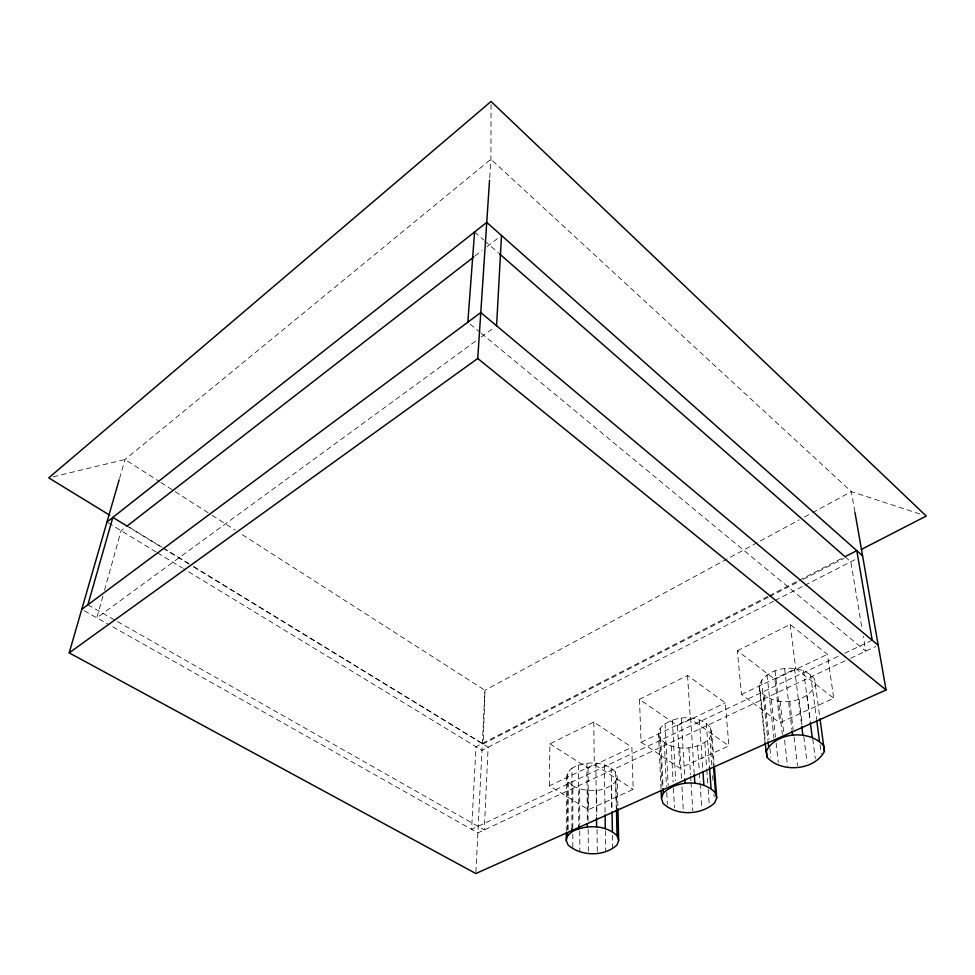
<?xml version="1.0" encoding="UTF-8"?>
<svg xmlns="http://www.w3.org/2000/svg" width="975" height="975" viewBox="0 0 975 975"><rect width="100%" height="100%" fill="white"/><g stroke="black" fill="none" stroke-linecap="round" stroke-linejoin="round"><path stroke-width="0.73" stroke-dasharray="4.88 3.66" d="M571.898 828.689L571.959 768.166C585.219 760.78 604.622 760.61 615.615 772.102L617.199 776.856L617.894 807.068M572.812 847.446L572.812 833.942M572.812 827.933L572.837 785.911L568.254 781.84L566.487 777.148L567.755 772.395L571.959 768.166M491.047 104.508L490.925 159.242L489.633 178.791M568.12 829.944L568.254 781.84M566.268 831.382L566.487 777.148M567.572 829.774L567.755 772.395M549.352 785.838L549.9 743.876L593.799 722.061L631.873 747.277L633.202 789.348L588.388 809.713L549.352 785.838L594.263 764.473L633.202 789.348M768.203 597.346L483.173 743.949L484.965 690.288L240.313 533.41M475.922 872.028L484.965 690.288L799.183 519.894M102.899 596.054L96.83 617.845L476.251 340.641M104.52 590.241L121.107 530.668L127.03 526.086L162.021 547.511M119.572 478.408L125.032 459.493L490.925 159.242L851.333 491.607L921.923 514.642M616.31 808.714L615.7 781.572L617.199 776.856M661.05 789.116L658.466 733.383L660.233 728.191C672.689 714.919 698.332 713.761 710.617 727.764L711.823 732.944L714.212 764.668M711.811 765.229L709.8 738.099L711.823 732.944M765.082 742.731L759.111 685.486C767.24 665.279 801.743 662.293 814.637 679.222L819.67 716.211M572.837 785.911C586.036 792.651 604.987 792.992 615.7 781.572M658.466 733.383L659.904 738.489C672.348 751.993 697.186 750.872 709.8 738.099M759.111 685.486L760.134 691.08C773.394 707.375 806.678 704.498 815.392 684.877L814.637 679.222M474.923 256.096L482.125 250.502M486.915 246.785L499.273 237.193M481.163 337.045L494.227 327.503M804.533 516.994L811.224 513.362M812.553 512.643L851.333 491.607L854.99 512.497M767.861 596.444L475.995 746.716L471.595 829.359L839.146 655.87M769.214 595.737L797.648 581.1M799.013 580.405L842.339 558.09M769.555 596.651L797.916 582.051M803.327 579.272L843.85 558.431M773.687 601.209L481.979 750.36L183.507 568.657M775.04 600.515L803.461 585.987M804.814 585.293L856.05 559.102M639.49 699.355L687.546 675.48L725.29 702.878L728.922 745.875L679.855 768.166L641.062 742.219L639.49 699.355L677.43 725.632L679.855 768.166M737.368 650.727L790.189 624.475L827.373 654.371L833.735 698.258L779.781 722.767L741.463 694.48L737.368 650.727L774.857 679.331L779.781 722.767M641.062 742.219L690.337 718.794L728.922 745.875M741.463 694.48L795.758 668.655L833.735 698.258M549.9 743.876L588.059 768.093L631.873 747.277M677.43 725.632L725.29 702.878M774.857 679.331L827.373 654.371M844.642 653.274L870.967 640.843M845.118 660.818L477.872 832.906L110.077 625.316M850.639 658.235L875.745 646.462M53.15 476.812L125.032 459.493L159.62 481.662M84.264 610.752L108.749 624.573M87.872 604.793L116.171 620.868M117.488 621.611L484.283 829.908L488.122 747.216L190.527 564.976M108.249 522.844L156.207 552.045M157.511 552.837L182.203 567.864M129.151 527.109L161.57 546.975M162.862 547.767L188.797 563.648M193.988 566.828L483.173 743.949M163.312 548.303L189.235 564.184M160.899 482.491L210.856 514.52M212.136 515.336L235.194 530.12M470.084 324.066L480.236 332.463M481.37 333.389L865.788 651.129L863.289 636.236M474.581 232.001L483.649 239.947M484.782 240.947L498.469 252.939M845.045 556.701L850.834 561.771L862.046 628.79M810.53 674.225L816.587 719.172M820.024 744.803L821.23 753.846M807.093 695.48L810.42 721.049M812.772 739.111L815.319 758.672M803.546 670.544L810.115 720.976M790.189 624.475L795.758 668.655M799.098 699.16L802.303 724.693M803.814 736.71L807.02 762.243M794.54 668.631L801.596 725.01M789.738 701.159L793.162 729.666M794.064 737.173L797.489 765.668M784.619 668.753L791.895 729.544M780.098 701.257L783.888 734.248M784.582 740.244L787.507 765.728M775.052 670.873L782.316 734.565M771.31 699.441L775.442 736.929M776.1 742.938L778.245 762.426M767.008 674.724L773.955 738.233M764.376 695.918L769.007 739.452M769.97 748.459L770.932 757.465M761.487 679.807L767.873 740.183M760.134 691.08L765.314 740.695M710.617 727.764L713.456 765.619M712.603 775.783L712.932 780.305M713.944 793.882L714.163 796.892M706.29 723.206L709.495 767.179M704.84 742.609L706.668 768.19M706.777 769.689L707.74 783.23M708.179 789.25L709.349 805.801M699.355 719.83L702.817 769.909M697.576 745.96L699.294 771.493M699.392 772.992L700.001 782.011M700.099 783.51L701.72 807.532M690.641 718.063L694.163 772.724M687.546 675.48L690.337 718.794M688.862 747.776L690.544 774.772M690.641 776.271L690.922 780.768M691.007 782.279L692.798 810.773M681.245 718.148L684.755 777.331M679.721 747.837L681.525 779.33M681.964 786.825L683.341 810.81M672.348 720.074L675.638 780.695M671.214 746.155L673.116 782.157M673.432 788.153L674.468 807.641M665.047 723.56L668.168 785.594M664.328 742.926L666.473 786.459M666.778 792.456L667.363 804.473M660.233 728.191L663.037 787.081M659.904 738.489L662.159 786.606M615.615 772.102L616.432 808.446M611.13 767.91L611.959 808.86M611.362 785.704L611.837 809.774M612.349 835.343L612.617 848.884M604.256 764.802L605.134 814.296M605.402 830.81L605.755 851.833M596.566 790.408L596.883 815.904M597.041 829.408L597.334 853.405M595.835 763.181L596.468 816.319M593.799 722.061L594.263 764.473M588.059 768.093L588.388 809.713M587.876 790.457L588.108 821.937M588.169 829.432L588.352 853.418M586.913 763.242L587.316 820.913M579.65 788.897L579.759 824.887M579.772 830.883L579.845 851.87M578.614 764.973L578.772 825.606"/><path stroke-width="1.46" d="M617.931 808.58L618.662 840.304L617.114 844.886C604.305 856.854 581.063 856.55 568.072 844.984L566.231 840.426L567.548 835.819L571.886 831.712L571.898 828.689M566.231 840.426L566.268 832.894M567.548 835.819L567.56 832.796M496.58 325.784L501.491 235.475M854.99 512.497L886.056 689.971L475.849 873.527L69.188 652.86L477.75 358.471L489.535 180.29M467.829 322.201L474.581 232.001M87.872 604.793L112.856 517.408L127.03 526.086L473.728 257.022M69.188 652.86L119.145 479.858M714.334 766.179L716.723 797.916L714.614 802.925C701.122 815.344 676.187 816.38 662.939 803.144L661.464 798.159L663.317 793.114L663.098 788.592M766.021 751.762C775.308 731.75 809.945 729.288 823.68 745.814L824.423 751.347C814.527 770.737 781.158 773.114 767.045 757.222L765.082 742.731M663.317 793.114C676.662 780.183 702.414 779.11 715.504 792.87L716.723 797.916M106.958 522.064L486.744 222.397L862.558 555.774M81.754 609.338L480.785 312.561L878.231 645.304M861.412 549.4L926.25 516.043L491.047 101.473L48.75 477.872L109.7 515.202M571.886 831.712C585.768 824.643 605.353 824.375 617.041 835.685L618.662 840.304M477.75 358.471L886.056 689.971M499.614 253.939L845.045 556.701L856.793 550.656L872.211 640.258M820.012 718.855L824.423 751.347M816.684 720.172L819.463 740.915M810.31 722.463L812.236 737.295M801.779 726.497L802.9 735.394M792.066 731.031L792.602 735.479M768.032 741.682L768.519 746.216M766.253 749.714L767.045 757.222M713.566 767.13L715.504 792.87M709.495 767.179L711.043 788.409M702.926 771.432L703.865 785.094M694.261 774.235L694.846 783.352M684.84 778.842L685.12 783.4M661.111 790.628L661.464 798.159M616.468 809.957L617.041 835.685M612.02 811.895L612.41 831.602M605.085 814.905L605.304 828.567M596.481 817.842L596.59 826.946M587.34 823.948L587.364 826.983M578.772 825.606L578.772 828.64"/></g></svg>
